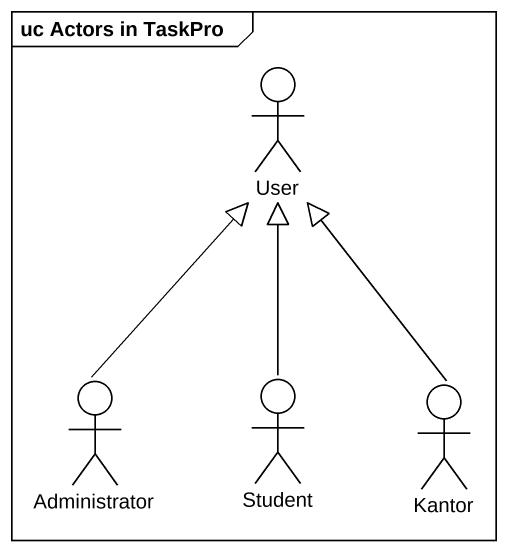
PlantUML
@startuml
mainframe uc Actors in TaskPro
actor User
actor Administrator
actor Student
actor Kantor
Administrator -up-|> User
Student -up-|> User
Kantor -up-|> User
@enduml
